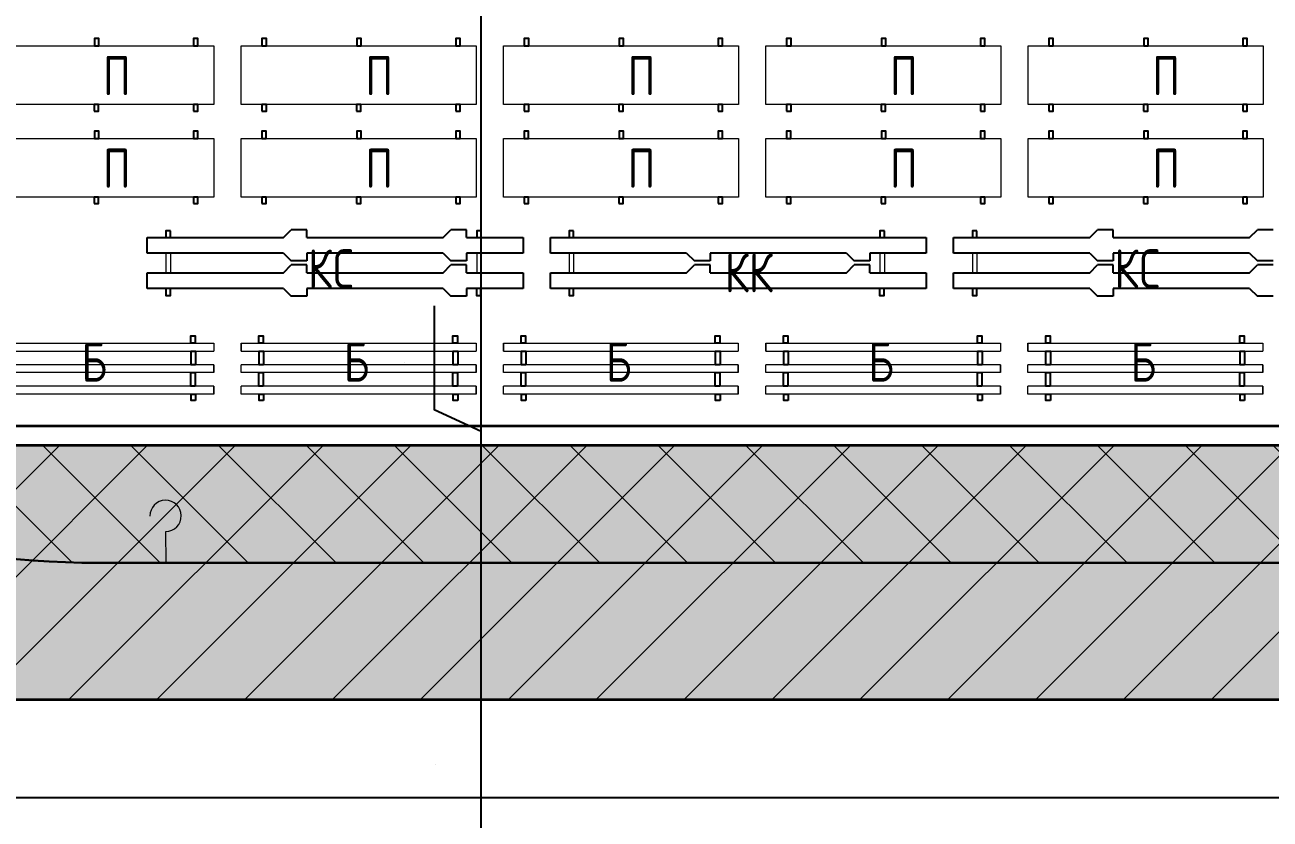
# Model space of a CAD drawing. Header units: millimetres. Extents: x -345369 to 252202, y 74562 to 424723.
# Drawn here: x -328748 to -322386, y 213803 to 217863 of the extents above; entities that cross this region are included whole.
import ezdxf

# ---------------------------------------------------------------- set-up
doc = ezdxf.new("R2010")
doc.units = ezdxf.units.MM
doc.linetypes.add('DASHEDX2', pattern=[38.1, 25.4, -12.7])
doc.layers.add('1', color=7, linetype='Continuous')
doc.styles.add('2.5', font='isocpeur.TTF', dxfattribs={"height": 2})
doc.styles.add('ISOCPEUR', font='isocpeur.TTF', dxfattribs={"width": 0.8})
doc.dimstyles.new('М500 стройгенп', dxfattribs={"dimtxt": 2, "dimasz": 2, "dimexe": 1.25, "dimexo": 0.625, "dimtad": 1, "dimlfac": 500, "dimtxsty": '2.5', "dimblk": 'ARCHTICK', "dimcen": 2.5, "dimadec": 0, "dimazin": 0, "dimtfac": 1, "dimtmove": 0, "dimatfit": 3, "dimfxl": 1, "dimarcsym": 0})

# ---------------------------------------------------------------- blocks, each defined once
blk = doc.blocks.new('_ArchTick')
at = {"color": 0, "linetype": 'ByBlock', "const_width": 0.15}
blk.add_lwpolyline([(-0.5, -0.5), (0.5, 0.5)], dxfattribs=at)
blk = doc.blocks.new('*D631')
at = {"color": 0, "lineweight": -2, "transparency": 16777216}
for p, q in [((-334449.5, 213912.6), (-326415.2, 213912.6)), ((-326416.4, 212662.6), (-326416.4, 213912.6)), ((-326417, 212662.6), (-326417.7, 212662.6))]:
    blk.add_line(p, q, dxfattribs=at)
at = {"layer": 'Defpoints', "color": 0, "transparency": 16777216}
for p in [(-334450.2, 213912.6), (-326416.4, 213912.6), (-326416.4, 212662.6)]:
    blk.add_point(p, dxfattribs=at)
at = {"color": 0, "lineweight": -2, "transparency": 16777216, "xscale": 2, "yscale": 2, "zscale": 2}
for p, rotation in [((-326416.4, 213912.6), 90), ((-326416.4, 212662.6), 270)]:
    blk.add_blockref('_ArchTick', p, dxfattribs=dict(at, rotation=rotation))
at = {"color": 0, "lineweight": 15, "transparency": 16777216, "insert": (-326418.1, 213287.6), "char_height": 2, "attachment_point": 5, "rotation": 90, "style": '2.5'}
blk.add_mtext('625000', dxfattribs=at)
blk = doc.blocks.new('*D632')
at = {"color": 0, "lineweight": -2, "transparency": 16777216}
for p, q in [((-326417, 214412.6), (-326417.7, 214412.6)), ((-326416.4, 213912.6), (-326416.4, 214412.6)), ((-326417, 213912.6), (-326417.7, 213912.6))]:
    blk.add_line(p, q, dxfattribs=at)
at = {"layer": 'Defpoints', "color": 0, "transparency": 16777216}
for p in [(-326416.4, 214412.6), (-326416.4, 214412.6), (-326416.4, 213912.6)]:
    blk.add_point(p, dxfattribs=at)
at = {"color": 0, "lineweight": -2, "transparency": 16777216, "xscale": 2, "yscale": 2, "zscale": 2}
for p, rotation in [((-326416.4, 214412.6), 90), ((-326416.4, 213912.6), 270)]:
    blk.add_blockref('_ArchTick', p, dxfattribs=dict(at, rotation=rotation))
at = {"color": 0, "lineweight": 15, "transparency": 16777216, "insert": (-326652.6, 214081.8), "char_height": 2, "attachment_point": 5, "rotation": 90, "style": '2.5'}
blk.add_mtext('250000,37', dxfattribs=at)
blk = doc.blocks.new('*D633')
at = {"color": 0, "lineweight": -2, "transparency": 16777216}
for p, q in [((-310060.1, 215712.6), (-326417.6, 215712.6)), ((-326416.4, 214412.6), (-326416.4, 215712.6)), ((-326417, 214412.6), (-326417.6, 214412.6))]:
    blk.add_line(p, q, dxfattribs=at)
at = {"layer": 'Defpoints', "color": 0, "transparency": 16777216}
for p in [(-326416.4, 215712.6), (-310059.5, 215712.6), (-326416.4, 214412.6)]:
    blk.add_point(p, dxfattribs=at)
at = {"color": 0, "lineweight": -2, "transparency": 16777216, "xscale": 2, "yscale": 2, "zscale": 2}
for p, rotation in [((-326416.4, 215712.6), 90), ((-326416.4, 214412.6), 270)]:
    blk.add_blockref('_ArchTick', p, dxfattribs=dict(at, rotation=rotation))
at = {"color": 0, "lineweight": 15, "transparency": 16777216, "insert": (-326418.2, 215062.6), "char_height": 2, "attachment_point": 5, "rotation": 90, "style": '2.5'}
blk.add_mtext('649999,63', dxfattribs=at)
blk = doc.blocks.new('*D634')
at = {"color": 0, "lineweight": -2, "transparency": 16777216}
for p, q in [((-326702.3, 215812.6), (-326415.1, 215812.6)), ((-326416.4, 215712.6), (-326416.4, 215812.6)), ((-326417, 215712.6), (-326417.6, 215712.6))]:
    blk.add_line(p, q, dxfattribs=at)
at = {"layer": 'Defpoints', "color": 0, "transparency": 16777216}
for p in [(-326703, 215812.6), (-326416.4, 215812.6), (-326416.4, 215712.6)]:
    blk.add_point(p, dxfattribs=at)
at = {"color": 0, "lineweight": -2, "transparency": 16777216, "xscale": 2, "yscale": 2, "zscale": 2}
for p, rotation in [((-326416.4, 215812.6), 90), ((-326416.4, 215712.6), 270)]:
    blk.add_blockref('_ArchTick', p, dxfattribs=dict(at, rotation=rotation))
at = {"color": 0, "lineweight": 15, "transparency": 16777216, "insert": (-326808.4, 216135.6), "char_height": 2, "attachment_point": 5, "rotation": 90, "style": '2.5'}
blk.add_mtext('50000', dxfattribs=at)
blk = doc.blocks.new('*D635')
at = {"color": 0, "lineweight": -2, "transparency": 16777216}
for p, q in [((-326416.4, 215812.6), (-326416.4, 218712.6)), ((-326415.8, 218712.6), (-326415.1, 218712.6)), ((-326417, 215812.6), (-326417.6, 215812.6))]:
    blk.add_line(p, q, dxfattribs=at)
at = {"layer": 'Defpoints', "color": 0, "transparency": 16777216}
for p in [(-326416.4, 218712.6), (-326416.4, 218712.6), (-326416.4, 215812.6)]:
    blk.add_point(p, dxfattribs=at)
at = {"color": 0, "lineweight": -2, "transparency": 16777216, "xscale": 2, "yscale": 2, "zscale": 2}
for p, rotation in [((-326416.4, 218712.6), 90), ((-326416.4, 215812.6), 270)]:
    blk.add_blockref('_ArchTick', p, dxfattribs=dict(at, rotation=rotation))
at = {"color": 0, "lineweight": 15, "transparency": 16777216, "insert": (-326418, 217262.6), "char_height": 2, "attachment_point": 5, "rotation": 90, "style": '2.5'}
blk.add_mtext('1450000', dxfattribs=at)

msp = doc.modelspace()

# ---------------------------------------------------------------- hatches: boundary and pattern name
at = {"lineweight": 20}
h = msp.add_hatch(dxfattribs=at)
h.set_pattern_fill('AR-CONC', color=256, scale=2.5)
h.set_pattern_definition([(50, (-467359.26, -150275.32), (455.46167, -39.8477), [47.625, -523.875]), (355, (-467359.26, -150275.3), (-88.10855, 477.6421), [38.1, -419.10146]), (100.45144, (-467321.3, -150278.64), (367.3531, 437.7944), [40.475, -445.2256]), (46.1842, (-467359.26, -150148.3), (677.6976, -105.1058), [71.4375, -785.8125]), (96.63556, (-467302.8, -150157.1), (593.5103, 618.5653), [60.7126, -667.839]), (351.18415, (-467359.26, -150148.3), (593.5103, 618.5653), [57.1499, -628.6493]), (21, (-467295.76, -150180.07), (379.03598, -255.663), [47.625, -523.875]), (326, (-467295.76, -150180.07), (154.50507, 460.4699), [38.1, -419.1]), (71.45144, (-467264.17, -150201.38), (533.54105, 204.8069), [40.475, -445.22484]), (37.5, (-467359.26, -150275.32), (7.72151, 211.3876), [0, -414.02, 0, -425.45, 0, -420.6875]), (7.5, (-467359.26, -150275.32), (167.04916, 250.45144), [0, -242.57, 0, -404.495, 0, -160.3375]), (327.5, (-467500.86, -150275.32), (338.97649, -14.32186), [0, -158.75, 0, -495.3, 0, -657.225]), (317.5, (-467564.36, -150275.32), (370.32295, 63.56623), [0, -206.375, 0, -328.93, 0, -466.725])])
h.paths.add_polyline_path([(-304063.043096, 215112.578109), (-307699.012508, 215112.578109, -0.1277607606), (-308283.032856, 215264.284146, -0.0634386493), (-309473.911787, 215112.578109), (-328372.904858, 215112.578109, -0.0639917581), (-329573.913186, 215266.919397, -0.1289028012), (-330162.638807, 215112.578109), (-333783.77355, 215112.578109, 0.034557613), (-333077.955336, 214412.578109), (-304768.861309, 214412.578109, 0.034557613)])
h.paths.add_polyline_path([(-299008.962601, 215112.578109), (-304063.043096, 215112.578109, -0.034557613), (-304768.861309, 214412.578109, -0.2679491924), (-303729.630825, 213812.578109), (-301729.630825, 213812.578109, -0.2679491924), (-300690.40034, 214412.578109), (-299008.962601, 214412.578109)])
h.paths.add_polyline_path([(-333783.77355, 215112.578109), (-338824.224375, 215112.578109), (-338824.224375, 214412.578109), (-333077.955336, 214412.578109, -0.034557613)])
edge = h.paths.add_edge_path()
edge.add_line((-310261.810123, 215712.578109), (-310326.896758, 215469.5409))
edge.add_line((-310326.896758, 215469.5409), (-310931.394891, 215631.428661))
edge.add_line((-310931.394891, 215631.428661), (-310909.662645, 215712.578109))
edge.add_line((-310909.662645, 215712.578109), (-329123.408323, 215712.578109))
edge.add_arc((-330162.638807, 216312.578109), 1200, 299.3803335062, 330, ccw=False)
edge.add_arc((-328372.904858, 219862.578109), 4750, 255.3541388884, 270)
edge.add_line((-328372.904858, 215112.578109), (-309473.911787, 215112.578109))
edge.add_arc((-309473.911787, 219862.578109), 4750, 270, 284.519610429)
edge.add_arc((-307699.012508, 216312.578109), 1200, 210, 240.8771621671, ccw=False)
edge.add_line((-308738.242993, 215712.578109), (-310261.810123, 215712.578109))
h = msp.add_hatch(dxfattribs=at)
h.set_pattern_fill('ANSI31', color=256, scale=100)
h.set_pattern_definition([(45, (-467359.26, -150275.32), (-224.5064, 224.5064), [])])
h.paths.add_polyline_path([(-304063.043096, 215112.578109), (-307699.012508, 215112.578109, -0.1277607606), (-308283.032856, 215264.284146, -0.0634386493), (-309473.911787, 215112.578109), (-328372.904858, 215112.578109, -0.0639917581), (-329573.913186, 215266.919397, -0.1289028012), (-330162.638807, 215112.578109), (-333783.77355, 215112.578109, 0.034557613), (-333077.955336, 214412.578109), (-304768.861309, 214412.578109, 0.034557613)])
edge = h.paths.add_edge_path()
edge.add_line((-310931.394891, 215631.428661), (-310909.662645, 215712.578109))
edge.add_line((-310909.662645, 215712.578109), (-329123.408323, 215712.578109))
edge.add_arc((-330162.638807, 216312.578109), 1200, 299.3803335062, 330, ccw=False)
edge.add_arc((-328372.904858, 219862.578109), 4750, 255.3541388884, 270)
edge.add_line((-328372.904858, 215112.578109), (-309473.911787, 215112.578109))
edge.add_arc((-309473.911787, 219862.578109), 4750, 270, 284.519610429)
edge.add_arc((-307699.012508, 216312.578109), 1200, 210, 240.8771621671, ccw=False)
edge.add_line((-308738.242993, 215712.578109), (-310261.810123, 215712.578109))
edge.add_line((-310261.810123, 215712.578109), (-310326.896758, 215469.5409))
edge.add_line((-310326.896758, 215469.5409), (-310931.394891, 215631.428661))
h = msp.add_hatch(dxfattribs=at)
h.set_pattern_fill('ANSI31', color=256, scale=100, angle=90)
h.set_pattern_definition([(135, (-467359.26, -150275.32), (-224.5064, -224.5064), [])])
edge = h.paths.add_edge_path()
edge.add_line((-310931.394891, 215631.428661), (-310909.662645, 215712.578109))
edge.add_line((-310909.662645, 215712.578109), (-329123.408323, 215712.578109))
edge.add_arc((-330162.638807, 216312.578109), 1200, 299.3803335062, 330, ccw=False)
edge.add_arc((-328372.904858, 219862.578109), 4750, 255.3541388884, 270)
edge.add_line((-328372.904858, 215112.578109), (-309473.911787, 215112.578109))
edge.add_arc((-309473.911787, 219862.578109), 4750, 270, 284.519610429)
edge.add_arc((-307699.012508, 216312.578109), 1200, 210, 240.8771621671, ccw=False)
edge.add_line((-308738.242993, 215712.578109), (-310261.810123, 215712.578109))
edge.add_line((-310261.810123, 215712.578109), (-310326.896758, 215469.5409))
edge.add_line((-310326.896758, 215469.5409), (-310931.394891, 215631.428661))

# ---------------------------------------------------------------- linework, layer by layer
for p, q in [((-328983.168209, 217755.630004), (-328383.168209, 217755.630004)), ((-328383.168209, 217755.630004), (-327783.168209, 217755.630004)), ((-327783.168209, 217755.630004), (-327783.168209, 217455.630004)), ((-327642.928096, 217455.630004), (-327642.928096, 217755.630004)), ((-327642.928096, 217755.630004), (-327042.928096, 217755.630004)), ((-327042.928096, 217755.630004), (-326442.928096, 217755.630004)), ((-326442.928096, 217755.630004), (-326442.928096, 217455.630004)), ((-326302.687982, 217455.630004), (-326302.687982, 217755.630004)), ((-326302.687982, 217755.630004), (-325702.687982, 217755.630004)), ((-325702.687982, 217755.630004), (-325102.687982, 217755.630004)), ((-325102.687982, 217755.630004), (-325102.687982, 217455.630004)), ((-324962.447869, 217455.630004), (-324962.447869, 217755.630004)), ((-324962.447869, 217755.630004), (-324362.447869, 217755.630004)), ((-324362.447869, 217755.630004), (-323762.447869, 217755.630004)), ((-323762.447869, 217755.630004), (-323762.447869, 217455.630004)), ((-323622.207755, 217455.630004), (-323622.207755, 217755.630004)), ((-323622.207755, 217755.630004), (-323022.207755, 217755.630004)), ((-323022.207755, 217755.630004), (-322422.207755, 217755.630004)), ((-322422.207755, 217755.630004), (-322422.207755, 217455.630004)), ((-327783.168209, 217455.630004), (-328983.168209, 217455.630004)), ((-326442.928096, 217455.630004), (-327642.928096, 217455.630004)), ((-325102.687982, 217455.630004), (-326302.687982, 217455.630004)), ((-323762.447869, 217455.630004), (-324962.447869, 217455.630004)), ((-322422.207755, 217455.630004), (-323622.207755, 217455.630004)), ((-328983.408323, 217282.329013), (-328383.408323, 217282.329013)), ((-328383.408323, 217282.329013), (-327783.408323, 217282.329013)), ((-327783.408323, 217282.329013), (-327783.408323, 216982.329013)), ((-327643.168209, 216982.329013), (-327643.168209, 217282.329013)), ((-327643.168209, 217282.329013), (-327043.168209, 217282.329013)), ((-327043.168209, 217282.329013), (-326443.168209, 217282.329013)), ((-326443.168209, 217282.329013), (-326443.168209, 216982.329013)), ((-326302.928096, 216982.329013), (-326302.928096, 217282.329013)), ((-326302.928096, 217282.329013), (-325702.928096, 217282.329013)), ((-325702.928096, 217282.329013), (-325102.928096, 217282.329013)), ((-325102.928096, 217282.329013), (-325102.928096, 216982.329013)), ((-324962.687982, 216982.329013), (-324962.687982, 217282.329013)), ((-324962.687982, 217282.329013), (-324362.687982, 217282.329013)), ((-324362.687982, 217282.329013), (-323762.687982, 217282.329013)), ((-323762.687982, 217282.329013), (-323762.687982, 216982.329013)), ((-323622.447869, 216982.329013), (-323622.447869, 217282.329013)), ((-323622.447869, 217282.329013), (-323022.447869, 217282.329013)), ((-323022.447869, 217282.329013), (-322422.447869, 217282.329013)), ((-322422.447869, 217282.329013), (-322422.447869, 216982.329013)), ((-327783.408323, 216982.329013), (-328983.408323, 216982.329013)), ((-326443.168209, 216982.329013), (-327643.168209, 216982.329013)), ((-325102.928096, 216982.329013), (-326302.928096, 216982.329013)), ((-323762.687982, 216982.329013), (-324962.687982, 216982.329013)), ((-322422.447869, 216982.329013), (-323622.447869, 216982.329013)), ((-327427.408323, 216775.72703), (-328123.408323, 216775.72703)), ((-328123.408323, 216775.72703), (-328123.408323, 216715.72703)), ((-326611.408323, 216775.72703), (-327307.408323, 216775.72703)), ((-326323.408323, 216775.72703), (-326491.408323, 216775.72703)), ((-325367.408323, 216775.72703), (-326063.408323, 216775.72703)), ((-326063.408323, 216775.72703), (-326063.408323, 216715.72703)), ((-324551.408323, 216775.72703), (-325247.408323, 216775.72703)), ((-324263.408323, 216775.72703), (-324431.408323, 216775.72703)), ((-323307.408323, 216775.72703), (-324003.408323, 216775.72703)), ((-324003.408323, 216775.72703), (-324003.408323, 216715.72703)), ((-322491.408323, 216775.72703), (-323187.408323, 216775.72703)), ((-328027.524304, 216695.72703), (-328027.524304, 216595.72703)), ((-328004.740557, 216695.72703), (-328004.740557, 216595.72703)), ((-326439.578158, 216695.72703), (-326439.578158, 216595.72703)), ((-326416.79441, 216695.72703), (-326416.79441, 216595.72703)), ((-325967.524304, 216695.72703), (-325967.524304, 216595.72703)), ((-325944.740557, 216695.72703), (-325944.740557, 216595.72703)), ((-324379.578158, 216695.72703), (-324379.578158, 216595.72703)), ((-324356.79441, 216695.72703), (-324356.79441, 216595.72703)), ((-323907.524304, 216695.72703), (-323907.524304, 216595.72703)), ((-323884.740557, 216695.72703), (-323884.740557, 216595.72703)), ((-327427.408323, 216595.72703), (-328123.408323, 216595.72703)), ((-328123.408323, 216595.72703), (-328123.408323, 216535.72703)), ((-328123.408323, 216575.72703), (-328123.408323, 216515.72703)), ((-326611.408323, 216595.72703), (-327307.408323, 216595.72703)), ((-326323.408323, 216595.72703), (-326491.408323, 216595.72703)), ((-325367.408323, 216595.72703), (-326063.408323, 216595.72703)), ((-326063.408323, 216595.72703), (-326063.408323, 216535.72703)), ((-326063.408323, 216575.72703), (-326063.408323, 216515.72703)), ((-324551.408323, 216595.72703), (-325247.408323, 216595.72703)), ((-324263.408323, 216595.72703), (-324431.408323, 216595.72703)), ((-323307.408323, 216595.72703), (-324003.408323, 216595.72703)), ((-324003.408323, 216595.72703), (-324003.408323, 216535.72703)), ((-324003.408323, 216575.72703), (-324003.408323, 216515.72703)), ((-322491.408323, 216595.72703), (-323187.408323, 216595.72703)), ((-328983.408323, 216235.518139), (-327783.408323, 216235.518139)), ((-328983.408323, 216195.518139), (-327783.408323, 216195.518139)), ((-327783.408323, 216235.518139), (-327783.408323, 216195.518139)), ((-327643.408323, 216235.518139), (-326443.408323, 216235.518139)), ((-327643.408323, 216194.082204), (-327643.408323, 216235.518139)), ((-327643.408323, 216235.518139), (-327643.408323, 216195.518139)), ((-327643.408323, 216195.518139), (-326443.408323, 216195.518139)), ((-326443.408323, 216235.518139), (-326443.408323, 216195.518139)), ((-326303.408323, 216235.518139), (-325103.408323, 216235.518139)), ((-326303.408323, 216194.082204), (-326303.408323, 216235.518139)), ((-326303.408323, 216235.518139), (-326303.408323, 216195.518139)), ((-326303.408323, 216195.518139), (-325103.408323, 216195.518139)), ((-325103.408323, 216235.518139), (-325103.408323, 216195.518139)), ((-324963.408323, 216235.518139), (-323763.408323, 216235.518139)), ((-324963.408323, 216194.082204), (-324963.408323, 216235.518139)), ((-324963.408323, 216235.518139), (-324963.408323, 216195.518139)), ((-324963.408323, 216195.518139), (-323763.408323, 216195.518139)), ((-323763.408323, 216235.518139), (-323763.408323, 216195.518139)), ((-323623.408323, 216235.518139), (-322423.408323, 216235.518139)), ((-323623.408323, 216194.082204), (-323623.408323, 216235.518139)), ((-323623.408323, 216235.518139), (-323623.408323, 216195.518139)), ((-323623.408323, 216195.518139), (-322423.408323, 216195.518139)), ((-322423.408323, 216235.518139), (-322423.408323, 216195.518139)), ((-327783.408323, 216125.518139), (-328983.408323, 216125.518139)), ((-327783.408323, 216125.518139), (-327783.408323, 216085.518139)), ((-327783.408323, 216085.518139), (-327783.408323, 216125.518139)), ((-327643.408323, 216085.518139), (-327643.408323, 216125.518139)), ((-326443.408323, 216125.518139), (-327643.408323, 216125.518139)), ((-326443.408323, 216125.518139), (-326443.408323, 216085.518139)), ((-326443.408323, 216085.518139), (-326443.408323, 216125.518139)), ((-326303.408323, 216085.518139), (-326303.408323, 216125.518139)), ((-325103.408323, 216125.518139), (-326303.408323, 216125.518139)), ((-325103.408323, 216125.518139), (-325103.408323, 216085.518139)), ((-325103.408323, 216085.518139), (-325103.408323, 216125.518139)), ((-324963.408323, 216085.518139), (-324963.408323, 216125.518139)), ((-323763.408323, 216125.518139), (-324963.408323, 216125.518139)), ((-323763.408323, 216125.518139), (-323763.408323, 216085.518139)), ((-323763.408323, 216085.518139), (-323763.408323, 216125.518139)), ((-323623.408323, 216085.518139), (-323623.408323, 216125.518139)), ((-322423.408323, 216125.518139), (-323623.408323, 216125.518139)), ((-322423.408323, 216125.518139), (-322423.408323, 216085.518139)), ((-322423.408323, 216085.518139), (-322423.408323, 216125.518139)), ((-327783.408323, 216085.518139), (-328983.408323, 216085.518139)), ((-326443.408323, 216085.518139), (-327643.408323, 216085.518139)), ((-325103.408323, 216085.518139), (-326303.408323, 216085.518139)), ((-323763.408323, 216085.518139), (-324963.408323, 216085.518139)), ((-322423.408323, 216085.518139), (-323623.408323, 216085.518139)), ((-327783.408323, 216015.518139), (-328983.408323, 216015.518139)), ((-327783.408323, 216015.518139), (-327783.408323, 215975.518139)), ((-327783.408323, 215975.518139), (-327783.408323, 216015.518139)), ((-327643.408323, 215975.518139), (-327643.408323, 216015.518139)), ((-326443.408323, 216015.518139), (-327643.408323, 216015.518139)), ((-326443.408323, 216015.518139), (-326443.408323, 215975.518139)), ((-326443.408323, 215975.518139), (-326443.408323, 216015.518139)), ((-326303.408323, 215975.518139), (-326303.408323, 216015.518139)), ((-325103.408323, 216015.518139), (-326303.408323, 216015.518139)), ((-325103.408323, 216015.518139), (-325103.408323, 215975.518139)), ((-325103.408323, 215975.518139), (-325103.408323, 216015.518139)), ((-324963.408323, 215975.518139), (-324963.408323, 216015.518139)), ((-323763.408323, 216015.518139), (-324963.408323, 216015.518139)), ((-323763.408323, 216015.518139), (-323763.408323, 215975.518139)), ((-323763.408323, 215975.518139), (-323763.408323, 216015.518139)), ((-323623.408323, 215975.518139), (-323623.408323, 216015.518139)), ((-322423.408323, 216015.518139), (-323623.408323, 216015.518139)), ((-322423.408323, 216015.518139), (-322423.408323, 215975.518139)), ((-322423.408323, 215975.518139), (-322423.408323, 216015.518139)), ((-327783.408323, 215975.518139), (-328983.408323, 215975.518139)), ((-326443.408323, 215975.518139), (-327643.408323, 215975.518139)), ((-325103.408323, 215975.518139), (-326303.408323, 215975.518139)), ((-323763.408323, 215975.518139), (-324963.408323, 215975.518139)), ((-322423.408323, 215975.518139), (-323623.408323, 215975.518139))]:
    msp.add_line(p, q, dxfattribs=at)
at = {"lineweight": 25}
for p, q in [((-327427.408323, 216775.72703), (-327387.408323, 216815.72703)), ((-327307.408323, 216815.72703), (-327387.408323, 216815.72703)), ((-327307.408323, 216775.72703), (-327307.408323, 216815.72703)), ((-326611.408323, 216775.72703), (-326571.408323, 216815.72703)), ((-326491.408323, 216815.72703), (-326571.408323, 216815.72703)), ((-326491.408323, 216775.72703), (-326491.408323, 216815.72703)), ((-323307.408323, 216775.72703), (-323267.408323, 216815.72703)), ((-323187.408323, 216815.72703), (-323267.408323, 216815.72703)), ((-323187.408323, 216775.72703), (-323187.408323, 216815.72703)), ((-322491.408323, 216775.72703), (-322451.408323, 216815.72703)), ((-322371.408323, 216815.72703), (-322451.408323, 216815.72703)), ((-328123.408323, 216775.72703), (-327427.408323, 216775.72703)), ((-328123.408323, 216695.72703), (-328123.408323, 216775.72703)), ((-328123.408323, 216775.72703), (-327713.408323, 216775.72703)), ((-328123.408323, 216775.72703), (-327427.408323, 216775.72703)), ((-327307.408323, 216775.72703), (-326611.408323, 216775.72703)), ((-326491.408323, 216775.72703), (-326203.408323, 216775.72703)), ((-326203.408323, 216775.72703), (-326203.408323, 216695.72703)), ((-326063.408323, 216775.72703), (-325367.408323, 216775.72703)), ((-326063.408323, 216695.72703), (-326063.408323, 216775.72703)), ((-326063.408323, 216775.72703), (-325653.408323, 216775.72703)), ((-326063.408323, 216775.72703), (-325367.408323, 216775.72703)), ((-325367.408323, 216775.72703), (-324143.408323, 216775.72703)), ((-325247.408323, 216775.72703), (-324551.408323, 216775.72703)), ((-324143.408323, 216775.72703), (-324143.408323, 216695.72703)), ((-324003.408323, 216775.72703), (-323307.408323, 216775.72703)), ((-324003.408323, 216695.72703), (-324003.408323, 216775.72703)), ((-324003.408323, 216775.72703), (-323593.408323, 216775.72703)), ((-324003.408323, 216775.72703), (-323307.408323, 216775.72703)), ((-323187.408323, 216775.72703), (-322491.408323, 216775.72703)), ((-327427.408323, 216695.72703), (-328123.408323, 216695.72703)), ((-327427.408323, 216695.72703), (-327387.408323, 216655.72703)), ((-326611.408323, 216695.72703), (-327307.408323, 216695.72703)), ((-327307.408323, 216695.72703), (-327307.408323, 216655.72703)), ((-326611.408323, 216695.72703), (-326571.408323, 216655.72703)), ((-326203.408323, 216695.72703), (-326491.408323, 216695.72703)), ((-326491.408323, 216695.72703), (-326491.408323, 216655.72703)), ((-325367.408323, 216695.72703), (-326063.408323, 216695.72703)), ((-325367.408323, 216695.72703), (-325327.408323, 216655.72703)), ((-324551.408323, 216695.72703), (-325247.408323, 216695.72703)), ((-325247.408323, 216695.72703), (-325247.408323, 216655.72703)), ((-324551.408323, 216695.72703), (-324511.408323, 216655.72703)), ((-324143.408323, 216695.72703), (-324431.408323, 216695.72703)), ((-324431.408323, 216695.72703), (-324431.408323, 216655.72703)), ((-323307.408323, 216695.72703), (-324003.408323, 216695.72703)), ((-323307.408323, 216695.72703), (-323267.408323, 216655.72703)), ((-322491.408323, 216695.72703), (-323187.408323, 216695.72703)), ((-323187.408323, 216695.72703), (-323187.408323, 216655.72703)), ((-322491.408323, 216695.72703), (-322451.408323, 216655.72703)), ((-327427.408323, 216595.72703), (-327387.408323, 216635.72703)), ((-327307.408323, 216655.72703), (-327387.408323, 216655.72703)), ((-327307.408323, 216635.72703), (-327387.408323, 216635.72703)), ((-327307.408323, 216595.72703), (-327307.408323, 216635.72703)), ((-326611.408323, 216595.72703), (-326571.408323, 216635.72703)), ((-326491.408323, 216655.72703), (-326571.408323, 216655.72703)), ((-326491.408323, 216635.72703), (-326571.408323, 216635.72703)), ((-326491.408323, 216595.72703), (-326491.408323, 216635.72703)), ((-325367.408323, 216595.72703), (-325327.408323, 216635.72703)), ((-325247.408323, 216655.72703), (-325327.408323, 216655.72703)), ((-325247.408323, 216635.72703), (-325327.408323, 216635.72703)), ((-325247.408323, 216595.72703), (-325247.408323, 216635.72703)), ((-324551.408323, 216595.72703), (-324511.408323, 216635.72703)), ((-324431.408323, 216655.72703), (-324511.408323, 216655.72703)), ((-324431.408323, 216635.72703), (-324511.408323, 216635.72703)), ((-324431.408323, 216595.72703), (-324431.408323, 216635.72703)), ((-323307.408323, 216595.72703), (-323267.408323, 216635.72703)), ((-323187.408323, 216655.72703), (-323267.408323, 216655.72703)), ((-323187.408323, 216635.72703), (-323267.408323, 216635.72703)), ((-323187.408323, 216595.72703), (-323187.408323, 216635.72703)), ((-322491.408323, 216595.72703), (-322451.408323, 216635.72703)), ((-322371.408323, 216655.72703), (-322451.408323, 216655.72703)), ((-322371.408323, 216635.72703), (-322451.408323, 216635.72703)), ((-328123.408323, 216515.72703), (-328123.408323, 216595.72703)), ((-328123.408323, 216595.72703), (-327427.408323, 216595.72703)), ((-328123.408323, 216515.72703), (-328123.408323, 216595.72703)), ((-328123.408323, 216595.72703), (-327713.408323, 216595.72703)), ((-328123.408323, 216595.72703), (-327427.408323, 216595.72703)), ((-327307.408323, 216595.72703), (-326611.408323, 216595.72703)), ((-326491.408323, 216595.72703), (-326203.408323, 216595.72703)), ((-326203.408323, 216595.72703), (-326203.408323, 216515.72703)), ((-326063.408323, 216515.72703), (-326063.408323, 216595.72703)), ((-326063.408323, 216595.72703), (-325367.408323, 216595.72703)), ((-326063.408323, 216515.72703), (-326063.408323, 216595.72703)), ((-326063.408323, 216595.72703), (-325653.408323, 216595.72703)), ((-326063.408323, 216595.72703), (-325367.408323, 216595.72703)), ((-325247.408323, 216595.72703), (-324551.408323, 216595.72703)), ((-324431.408323, 216595.72703), (-324143.408323, 216595.72703)), ((-324143.408323, 216595.72703), (-324143.408323, 216515.72703)), ((-324003.408323, 216515.72703), (-324003.408323, 216595.72703)), ((-324003.408323, 216595.72703), (-323307.408323, 216595.72703)), ((-324003.408323, 216515.72703), (-324003.408323, 216595.72703)), ((-324003.408323, 216595.72703), (-323593.408323, 216595.72703)), ((-324003.408323, 216595.72703), (-323307.408323, 216595.72703)), ((-323187.408323, 216595.72703), (-322491.408323, 216595.72703)), ((-327427.408323, 216515.72703), (-328123.408323, 216515.72703)), ((-327427.408323, 216515.72703), (-327387.408323, 216475.72703)), ((-326611.408323, 216515.72703), (-327307.408323, 216515.72703)), ((-327307.408323, 216515.72703), (-327307.408323, 216475.72703)), ((-326611.408323, 216515.72703), (-326571.408323, 216475.72703)), ((-326203.408323, 216515.72703), (-326491.408323, 216515.72703)), ((-326491.408323, 216515.72703), (-326491.408323, 216475.72703)), ((-325367.408323, 216515.72703), (-326063.408323, 216515.72703)), ((-324143.408323, 216515.72703), (-325367.408323, 216515.72703)), ((-324551.408323, 216515.72703), (-325247.408323, 216515.72703)), ((-323307.408323, 216515.72703), (-324003.408323, 216515.72703)), ((-323307.408323, 216515.72703), (-323267.408323, 216475.72703)), ((-322491.408323, 216515.72703), (-323187.408323, 216515.72703)), ((-323187.408323, 216515.72703), (-323187.408323, 216475.72703)), ((-322491.408323, 216515.72703), (-322451.408323, 216475.72703)), ((-327307.408323, 216475.72703), (-327387.408323, 216475.72703)), ((-326491.408323, 216475.72703), (-326571.408323, 216475.72703)), ((-323187.408323, 216475.72703), (-323267.408323, 216475.72703)), ((-322371.408323, 216475.72703), (-322451.408323, 216475.72703)), ((-326658.013571, 216426.313203), (-326658.013571, 215895.297048)), ((-326416.399816, 215784.736905), (-326658.013571, 215895.297048))]:
    msp.add_line(p, q, dxfattribs=at)
at = {"lineweight": 35}
for p, q in [((-329123.408323, 215812.578109), (-310882.882122, 215812.578109)), ((-310909.662645, 215712.578109), (-329123.408323, 215712.578109)), ((-304768.861309, 214412.578109), (-339024.224375, 214412.579276))]:
    msp.add_line(p, q, dxfattribs=at)
at = {"lineweight": 13}
msp.add_line((-328025.774659, 215112.578109), (-328028.338612, 215272.557298), dxfattribs=at)
at = {"lineweight": 30}
msp.add_line((-309473.911787, 215112.578109), (-328372.904858, 215112.578109), dxfattribs=at)
at = {"color": 5, "lineweight": 25}
msp.add_line((-329623.165428, 213912.578109), (-313214.75762, 213912.578109), dxfattribs=at)
at = {"linetype": 'Continuous'}
for points in [[(-328392.934309, 217755.630004), (-328370.150561, 217755.630004), (-328370.150561, 217792.578109), (-328392.934309, 217792.578109)], [(-327887.179661, 217755.630004), (-327864.395914, 217755.630004), (-327864.395914, 217792.578109), (-327887.179661, 217792.578109)], [(-327537.383626, 217755.630004), (-327514.599878, 217755.630004), (-327514.599878, 217792.578109), (-327537.383626, 217792.578109)], [(-327052.694195, 217755.630004), (-327029.910448, 217755.630004), (-327029.910448, 217792.578109), (-327052.694195, 217792.578109)], [(-326546.939548, 217755.630004), (-326524.1558, 217755.630004), (-326524.1558, 217792.578109), (-326546.939548, 217792.578109)], [(-326197.143512, 217755.630004), (-326174.359765, 217755.630004), (-326174.359765, 217792.578109), (-326197.143512, 217792.578109)], [(-325712.454082, 217755.630004), (-325689.670334, 217755.630004), (-325689.670334, 217792.578109), (-325712.454082, 217792.578109)], [(-325206.699434, 217755.630004), (-325183.915687, 217755.630004), (-325183.915687, 217792.578109), (-325206.699434, 217792.578109)], [(-324856.903399, 217755.630004), (-324834.119651, 217755.630004), (-324834.119651, 217792.578109), (-324856.903399, 217792.578109)], [(-324372.213968, 217755.630004), (-324349.430221, 217755.630004), (-324349.430221, 217792.578109), (-324372.213968, 217792.578109)], [(-323866.459321, 217755.630004), (-323843.675573, 217755.630004), (-323843.675573, 217792.578109), (-323866.459321, 217792.578109)], [(-323516.663285, 217755.630004), (-323493.879538, 217755.630004), (-323493.879538, 217792.578109), (-323516.663285, 217792.578109)], [(-323031.973855, 217755.630004), (-323009.190107, 217755.630004), (-323009.190107, 217792.578109), (-323031.973855, 217792.578109)], [(-322526.219207, 217755.630004), (-322503.43546, 217755.630004), (-322503.43546, 217792.578109), (-322526.219207, 217792.578109)], [(-328394.560083, 217422.329013), (-328371.776336, 217422.329013), (-328371.776336, 217455.630004), (-328394.560083, 217455.630004)], [(-327887.179661, 217422.329013), (-327864.395914, 217422.329013), (-327864.395914, 217455.630004), (-327887.179661, 217455.630004)], [(-327537.383626, 217422.329013), (-327514.599878, 217422.329013), (-327514.599878, 217455.630004), (-327537.383626, 217455.630004)], [(-327054.31997, 217422.329013), (-327031.536222, 217422.329013), (-327031.536222, 217455.630004), (-327054.31997, 217455.630004)], [(-326546.939548, 217422.329013), (-326524.1558, 217422.329013), (-326524.1558, 217455.630004), (-326546.939548, 217455.630004)], [(-326197.143512, 217422.329013), (-326174.359765, 217422.329013), (-326174.359765, 217455.630004), (-326197.143512, 217455.630004)], [(-325714.079856, 217422.329013), (-325691.296109, 217422.329013), (-325691.296109, 217455.630004), (-325714.079856, 217455.630004)], [(-325206.699434, 217422.329013), (-325183.915687, 217422.329013), (-325183.915687, 217455.630004), (-325206.699434, 217455.630004)], [(-324856.903399, 217422.329013), (-324834.119651, 217422.329013), (-324834.119651, 217455.630004), (-324856.903399, 217455.630004)], [(-324373.839742, 217422.329013), (-324351.055995, 217422.329013), (-324351.055995, 217455.630004), (-324373.839742, 217455.630004)], [(-323866.459321, 217422.329013), (-323843.675573, 217422.329013), (-323843.675573, 217455.630004), (-323866.459321, 217455.630004)], [(-323516.663285, 217422.329013), (-323493.879538, 217422.329013), (-323493.879538, 217455.630004), (-323516.663285, 217455.630004)], [(-323033.599629, 217422.329013), (-323010.815882, 217422.329013), (-323010.815882, 217455.630004), (-323033.599629, 217455.630004)], [(-322526.219207, 217422.329013), (-322503.43546, 217422.329013), (-322503.43546, 217455.630004), (-322526.219207, 217455.630004)], [(-328393.174422, 217282.329013), (-328370.390675, 217282.329013), (-328370.390675, 217319.277118), (-328393.174422, 217319.277118)], [(-327887.419775, 217282.329013), (-327864.636028, 217282.329013), (-327864.636028, 217319.277118), (-327887.419775, 217319.277118)], [(-327537.623739, 217282.329013), (-327514.839992, 217282.329013), (-327514.839992, 217319.277118), (-327537.623739, 217319.277118)], [(-327052.934309, 217282.329013), (-327030.150561, 217282.329013), (-327030.150561, 217319.277118), (-327052.934309, 217319.277118)], [(-326547.179661, 217282.329013), (-326524.395914, 217282.329013), (-326524.395914, 217319.277118), (-326547.179661, 217319.277118)], [(-326197.383626, 217282.329013), (-326174.599878, 217282.329013), (-326174.599878, 217319.277118), (-326197.383626, 217319.277118)], [(-325712.694195, 217282.329013), (-325689.910448, 217282.329013), (-325689.910448, 217319.277118), (-325712.694195, 217319.277118)], [(-325206.939548, 217282.329013), (-325184.1558, 217282.329013), (-325184.1558, 217319.277118), (-325206.939548, 217319.277118)], [(-324857.143512, 217282.329013), (-324834.359765, 217282.329013), (-324834.359765, 217319.277118), (-324857.143512, 217319.277118)], [(-324372.454082, 217282.329013), (-324349.670334, 217282.329013), (-324349.670334, 217319.277118), (-324372.454082, 217319.277118)], [(-323866.699434, 217282.329013), (-323843.915687, 217282.329013), (-323843.915687, 217319.277118), (-323866.699434, 217319.277118)], [(-323516.903399, 217282.329013), (-323494.119651, 217282.329013), (-323494.119651, 217319.277118), (-323516.903399, 217319.277118)], [(-323032.213968, 217282.329013), (-323009.430221, 217282.329013), (-323009.430221, 217319.277118), (-323032.213968, 217319.277118)], [(-322526.459321, 217282.329013), (-322503.675573, 217282.329013), (-322503.675573, 217319.277118), (-322526.459321, 217319.277118)], [(-328394.800197, 216949.028022), (-328372.016449, 216949.028022), (-328372.016449, 216982.329013), (-328394.800197, 216982.329013)], [(-327887.419775, 216949.028022), (-327864.636028, 216949.028022), (-327864.636028, 216982.329013), (-327887.419775, 216982.329013)], [(-327537.623739, 216949.028022), (-327514.839992, 216949.028022), (-327514.839992, 216982.329013), (-327537.623739, 216982.329013)], [(-327054.560083, 216949.028022), (-327031.776336, 216949.028022), (-327031.776336, 216982.329013), (-327054.560083, 216982.329013)], [(-326547.179661, 216949.028022), (-326524.395914, 216949.028022), (-326524.395914, 216982.329013), (-326547.179661, 216982.329013)], [(-326197.383626, 216949.028022), (-326174.599878, 216949.028022), (-326174.599878, 216982.329013), (-326197.383626, 216982.329013)], [(-325714.31997, 216949.028022), (-325691.536222, 216949.028022), (-325691.536222, 216982.329013), (-325714.31997, 216982.329013)], [(-325206.939548, 216949.028022), (-325184.1558, 216949.028022), (-325184.1558, 216982.329013), (-325206.939548, 216982.329013)], [(-324857.143512, 216949.028022), (-324834.359765, 216949.028022), (-324834.359765, 216982.329013), (-324857.143512, 216982.329013)], [(-324374.079856, 216949.028022), (-324351.296109, 216949.028022), (-324351.296109, 216982.329013), (-324374.079856, 216982.329013)], [(-323866.699434, 216949.028022), (-323843.915687, 216949.028022), (-323843.915687, 216982.329013), (-323866.699434, 216982.329013)], [(-323516.903399, 216949.028022), (-323494.119651, 216949.028022), (-323494.119651, 216982.329013), (-323516.903399, 216982.329013)], [(-323033.839742, 216949.028022), (-323011.055995, 216949.028022), (-323011.055995, 216982.329013), (-323033.839742, 216982.329013)], [(-322526.459321, 216949.028022), (-322503.675573, 216949.028022), (-322503.675573, 216982.329013), (-322526.459321, 216982.329013)], [(-328004.740557, 216809.028022), (-328027.524304, 216809.028022), (-328027.524304, 216775.72703), (-328004.740557, 216775.72703)], [(-326416.79441, 216809.028022), (-326439.578158, 216809.028022), (-326439.578158, 216775.72703), (-326416.79441, 216775.72703)], [(-325944.740557, 216809.028022), (-325967.524304, 216809.028022), (-325967.524304, 216775.72703), (-325944.740557, 216775.72703)], [(-324356.79441, 216809.028022), (-324379.578158, 216809.028022), (-324379.578158, 216775.72703), (-324356.79441, 216775.72703)], [(-323884.740557, 216809.028022), (-323907.524304, 216809.028022), (-323907.524304, 216775.72703), (-323884.740557, 216775.72703)], [(-328004.740557, 216515.72703), (-328027.524304, 216515.72703), (-328027.524304, 216478.778926), (-328004.740557, 216478.778926)], [(-326418.420185, 216515.72703), (-326441.203932, 216515.72703), (-326441.203932, 216478.778926), (-326418.420185, 216478.778926)], [(-325944.740557, 216515.72703), (-325967.524304, 216515.72703), (-325967.524304, 216478.778926), (-325944.740557, 216478.778926)], [(-324358.420185, 216515.72703), (-324381.203932, 216515.72703), (-324381.203932, 216478.778926), (-324358.420185, 216478.778926)], [(-323884.740557, 216515.72703), (-323907.524304, 216515.72703), (-323907.524304, 216478.778926), (-323884.740557, 216478.778926)], [(-327878.420185, 216235.518139), (-327901.203932, 216235.518139), (-327901.203932, 216272.466244), (-327878.420185, 216272.466244)], [(-327530.216853, 216235.518139), (-327553.0006, 216235.518139), (-327553.0006, 216272.466244), (-327530.216853, 216272.466244)], [(-326538.420185, 216235.518139), (-326561.203932, 216235.518139), (-326561.203932, 216272.466244), (-326538.420185, 216272.466244)], [(-326190.216853, 216235.518139), (-326213.0006, 216235.518139), (-326213.0006, 216272.466244), (-326190.216853, 216272.466244)], [(-325198.420185, 216235.518139), (-325221.203932, 216235.518139), (-325221.203932, 216272.466244), (-325198.420185, 216272.466244)], [(-324850.216853, 216235.518139), (-324873.0006, 216235.518139), (-324873.0006, 216272.466244), (-324850.216853, 216272.466244)], [(-323858.420185, 216235.518139), (-323881.203932, 216235.518139), (-323881.203932, 216272.466244), (-323858.420185, 216272.466244)], [(-323510.216853, 216235.518139), (-323533.0006, 216235.518139), (-323533.0006, 216272.466244), (-323510.216853, 216272.466244)], [(-322518.420185, 216235.518139), (-322541.203932, 216235.518139), (-322541.203932, 216272.466244), (-322518.420185, 216272.466244)], [(-327876.79441, 216125.518139), (-327899.578158, 216125.518139), (-327899.578158, 216195.518139), (-327876.79441, 216195.518139)], [(-327528.591078, 216125.518139), (-327551.374826, 216125.518139), (-327551.374826, 216195.518139), (-327528.591078, 216195.518139)], [(-326536.79441, 216125.518139), (-326559.578158, 216125.518139), (-326559.578158, 216195.518139), (-326536.79441, 216195.518139)], [(-326188.591078, 216125.518139), (-326211.374826, 216125.518139), (-326211.374826, 216195.518139), (-326188.591078, 216195.518139)], [(-325196.79441, 216125.518139), (-325219.578158, 216125.518139), (-325219.578158, 216195.518139), (-325196.79441, 216195.518139)], [(-324848.591078, 216125.518139), (-324871.374826, 216125.518139), (-324871.374826, 216195.518139), (-324848.591078, 216195.518139)], [(-323856.79441, 216125.518139), (-323879.578158, 216125.518139), (-323879.578158, 216195.518139), (-323856.79441, 216195.518139)], [(-323508.591078, 216125.518139), (-323531.374826, 216125.518139), (-323531.374826, 216195.518139), (-323508.591078, 216195.518139)], [(-322516.79441, 216125.518139), (-322539.578158, 216125.518139), (-322539.578158, 216195.518139), (-322516.79441, 216195.518139)], [(-327878.420185, 216015.518139), (-327901.203932, 216015.518139), (-327901.203932, 216085.518139), (-327878.420185, 216085.518139)], [(-327530.216853, 216015.518139), (-327553.0006, 216015.518139), (-327553.0006, 216085.518139), (-327530.216853, 216085.518139)], [(-326538.420185, 216015.518139), (-326561.203932, 216015.518139), (-326561.203932, 216085.518139), (-326538.420185, 216085.518139)], [(-326190.216853, 216015.518139), (-326213.0006, 216015.518139), (-326213.0006, 216085.518139), (-326190.216853, 216085.518139)], [(-325198.420185, 216015.518139), (-325221.203932, 216015.518139), (-325221.203932, 216085.518139), (-325198.420185, 216085.518139)], [(-324850.216853, 216015.518139), (-324873.0006, 216015.518139), (-324873.0006, 216085.518139), (-324850.216853, 216085.518139)], [(-323858.420185, 216015.518139), (-323881.203932, 216015.518139), (-323881.203932, 216085.518139), (-323858.420185, 216085.518139)], [(-323510.216853, 216015.518139), (-323533.0006, 216015.518139), (-323533.0006, 216085.518139), (-323510.216853, 216085.518139)], [(-322518.420185, 216015.518139), (-322541.203932, 216015.518139), (-322541.203932, 216085.518139), (-322518.420185, 216085.518139)], [(-327876.79441, 215942.217148), (-327899.578158, 215942.217148), (-327899.578158, 215975.518139), (-327876.79441, 215975.518139)], [(-327528.591078, 215942.217148), (-327551.374826, 215942.217148), (-327551.374826, 215975.518139), (-327528.591078, 215975.518139)], [(-326536.79441, 215942.217148), (-326559.578158, 215942.217148), (-326559.578158, 215975.518139), (-326536.79441, 215975.518139)], [(-326188.591078, 215942.217148), (-326211.374826, 215942.217148), (-326211.374826, 215975.518139), (-326188.591078, 215975.518139)], [(-325196.79441, 215942.217148), (-325219.578158, 215942.217148), (-325219.578158, 215975.518139), (-325196.79441, 215975.518139)], [(-324848.591078, 215942.217148), (-324871.374826, 215942.217148), (-324871.374826, 215975.518139), (-324848.591078, 215975.518139)], [(-323856.79441, 215942.217148), (-323879.578158, 215942.217148), (-323879.578158, 215975.518139), (-323856.79441, 215975.518139)], [(-323508.591078, 215942.217148), (-323531.374826, 215942.217148), (-323531.374826, 215975.518139), (-323508.591078, 215975.518139)], [(-322516.79441, 215942.217148), (-322539.578158, 215942.217148), (-322539.578158, 215975.518139), (-322516.79441, 215975.518139)]]:
    msp.add_lwpolyline(points, close=True, dxfattribs=at)
at = {"linetype": 'DASHEDX2', "lineweight": 30}
msp.add_arc((-328372.904858, 219862.578109), 7200, 143.2583223815, 270, dxfattribs=at)
at = {"lineweight": 30}
msp.add_arc((-328372.904858, 219862.578109), 4750, 143.2583223815, 270, dxfattribs=at)
at = {"lineweight": 13}
msp.add_arc((-328029.620588, 215352.546892), 79.999867, 270.9181889034, 180.9181889017, dxfattribs=at)

# ---------------------------------------------------------------- texts
at = {"layer": '1', "char_height": 200, "width": 33551.99764857, "style": 'ISOCPEUR'}
for s, insert, attachment_point in [('П', (-328349.592515, 217702.808376), 1), ('П', (-327009.352401, 217702.808376), 1), ('П', (-325669.112288, 217702.808376), 1), ('П', (-324328.872174, 217702.808376), 1), ('П', (-322988.632061, 217702.808376), 1), ('П', (-328349.832628, 217229.507385), 1), ('П', (-327009.592515, 217229.507385), 1), ('П', (-325669.352401, 217229.507385), 1), ('П', (-324329.112288, 217229.507385), 1), ('П', (-322988.872174, 217229.507385), 1), ('КC', (-327302.044865, 216715.72703), 1), ('КК', (-325172.554009, 216695.72703), 1), ('КC', (-323182.044865, 216715.72703), 1), ('Б', (-328459.152438, 216039.079612), 7), ('Б', (-327119.152438, 216039.079612), 7), ('Б', (-325779.152438, 216039.079612), 7), ('Б', (-324439.152438, 216039.079612), 7), ('Б', (-323099.152438, 216039.079612), 7)]:
    msp.add_mtext(s, dxfattribs=dict(at, insert=insert, attachment_point=attachment_point))

# ---------------------------------------------------------------- dimensions: what is measured, and where the dimension line sits
at = {"lineweight": 15}
for base, p1, p2, picture, middle in [((-326416.399816, 218712.578109), (-326416.399816, 215812.578109), (-326416.399816, 218712.578109), '*D635', (-326418.024816, 217262.578109)), ((-326416.399816, 215712.578109), (-326416.399816, 214412.578846), (-310059.49098, 215712.578109), '*D633', (-326418.224816, 215062.578478)), ((-326416.44952, 213912.578109), (-326416.399833, 212662.578109), (-334450.163236, 213912.578109), '*D631', (-326418.07452, 213287.578109))]:
    dim = msp.add_linear_dim(base=base, p1=p1, p2=p2, angle=90, dimstyle='М500 стройгенп', dxfattribs=at)
    dim.commit()
    dim.dimension.update_dxf_attribs({"geometry": picture, "text_midpoint": middle})
for base, p1, p2, picture, middle in [((-326416.399816, 215812.578109), (-326416.399816, 215712.578109), (-326702.954421, 215812.578109), '*D634', (-326808.421305, 216135.55662)), ((-326416.44952, 214412.578846), (-326416.399833, 213912.578109), (-326416.399816, 214412.578846), '*D632', (-326652.640534, 214081.767255))]:
    dim = msp.add_linear_dim(base=base, p1=p1, p2=p2, angle=90, dimstyle='М500 стройгенп', override={"dimtmove": 2}, dxfattribs=at)
    dim.commit()
    dim.dimension.update_dxf_attribs({"geometry": picture, "text_midpoint": middle, "dimtype": 160})

doc.saveas('drawing.dxf')
